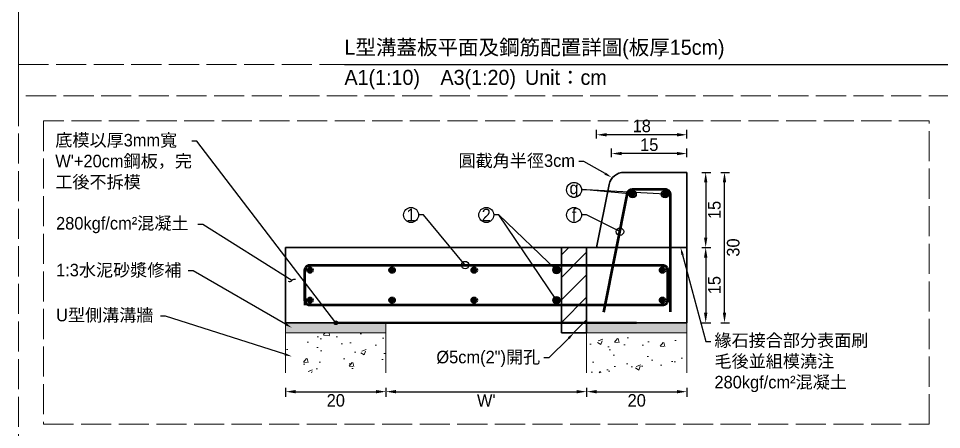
# Model space of a CAD drawing. Extents: x -2931 to 4779, y -2120 to 304.
# Drawn here: x -970.9 to -602.8, y -471.6 to -307.6 of the extents above; entities that cross this region are included whole.
import ezdxf
from ezdxf import colors
from ezdxf.entities.mleader import LeaderData, LeaderLine
from ezdxf.math import Vec2, Vec3

# ---------------------------------------------------------------- set-up
doc = ezdxf.new("R2010")
doc.units = 0
doc.header["$MEASUREMENT"] = 0
doc.linetypes.add('ACAD_ISO02W100', pattern=[15, 12, -3])
doc.layers.add('一、4.基本-隱藏', color=9, linetype='ACAD_ISO02W100', lineweight=20, plot=False)
doc.layers.add('三、3.文字-註解文字', color=2, linetype='Continuous')
for name, color, linetype, lineweight in [('二、1.繪圖-既有設施', 8, 'Continuous', 20), ('二、2.繪圖-施作項目', 181, 'Continuous', 30), ('二、5.繪圖-鋼筋', 60, 'Continuous', 50), ('二、6.繪圖-其他施作項目', 35, 'Continuous', 30)]:
    doc.layers.add(name, color=color, linetype=linetype, lineweight=lineweight)
doc.styles.add('次圖名(詳圖)', font='MS PGothic.ttf', dxfattribs={"height": 6})
doc.styles.add('註解文字', font='MS PGothic.ttf', dxfattribs={"height": 5})
doc.linetypes.add('ZIGZAG', pattern='A,0.00254,-5.08,[131,ltypeshp.shx,S=5.08,R=0,X=-5.08,Y=0],-10.16,[131,ltypeshp.shx,S=5.08,R=180,X=5.08,Y=0],-5.08', length=20.32254)
doc.dimstyles.new('註解文字', dxfattribs={"dimtxt": 5, "dimasz": 4, "dimexe": 2, "dimexo": 2.5, "dimgap": 1, "dimtad": 2, "dimzin": 0, "dimdsep": 46, "dimtxsty": '註解文字', "dimcen": 0.1, "dimclrd": 256, "dimclre": 256, "dimclrt": 256, "dimadec": 0, "dimazin": 0, "dimtfac": 1, "dimtofl": 0, "dimtmove": 0, "dimatfit": 3, "dimfxl": 1.5, "dimfxlon": 1, "dimtolj": 1, "dimtzin": 0, "dimlwd": -1, "dimlwe": -1, "dimarcsym": 1})

# ---------------------------------------------------------------- blocks, each defined once
blk = doc.blocks.new('_Integral')
at = {"color": 0, "linetype": 'ByBlock', "lineweight": -2}
for centre, start, end in [((0.44, -0.09), 102, 168), ((-0.44, 0.09), 282, 348)]:
    blk.add_arc(centre, 0.454, start, end, dxfattribs=at)
blk = doc.blocks.new('_Small')
at = {"color": 0, "linetype": 'ByBlock', "lineweight": -2}
blk.add_circle((0, 0), 0.25, dxfattribs=at)
blk = doc.blocks.new('*D138')
at = {"layer": 'Defpoints', "color": 0, "transparency": 16777216}
for p in [(-864.31, -436.96), (-824.31, -436.96), (-824.31, -456.46)]:
    blk.add_point(p, dxfattribs=at)
at = {"layer": '三、3.文字-註解文字', "transparency": 16777216}
for p, q in [((-864.31, -454.96), (-864.31, -458.46)), ((-824.31, -454.96), (-824.31, -458.46)), ((-860.31, -456.46), (-828.31, -456.46))]:
    blk.add_line(p, q, dxfattribs=at)
for points in [[(-860.31, -455.8), (-860.31, -457.13), (-864.31, -456.46)], [(-828.31, -455.8), (-828.31, -457.13), (-824.31, -456.46)]]:
    blk.add_solid(points, dxfattribs=at)
at = {"layer": '三、3.文字-註解文字', "transparency": 16777216, "insert": (-844.31, -459.96), "char_height": 5, "attachment_point": 5, "style": '註解文字'}
blk.add_mtext('\\A1;20', dxfattribs=at)
blk = doc.blocks.new('*D139')
at = {"layer": 'Defpoints', "color": 0, "transparency": 16777216}
for p in [(-824.31, -436.96), (-744.31, -436.96), (-744.31, -456.46)]:
    blk.add_point(p, dxfattribs=at)
at = {"layer": '三、3.文字-註解文字', "transparency": 16777216}
for p, q in [((-824.31, -454.96), (-824.31, -458.46)), ((-744.31, -454.96), (-744.31, -458.46)), ((-820.31, -456.46), (-748.31, -456.46))]:
    blk.add_line(p, q, dxfattribs=at)
for points in [[(-820.31, -455.8), (-820.31, -457.13), (-824.31, -456.46)], [(-748.31, -455.8), (-748.31, -457.13), (-744.31, -456.46)]]:
    blk.add_solid(points, dxfattribs=at)
at = {"layer": '三、3.文字-註解文字', "transparency": 16777216, "insert": (-784.31, -459.96), "char_height": 5, "attachment_point": 5, "style": '註解文字'}
blk.add_mtext("\\A1;W'", dxfattribs=at)
blk = doc.blocks.new('*D140')
at = {"layer": 'Defpoints', "color": 0, "transparency": 16777216}
for p in [(-744.31, -436.96), (-704.31, -436.96), (-704.31, -456.46)]:
    blk.add_point(p, dxfattribs=at)
at = {"layer": '三、3.文字-註解文字', "transparency": 16777216}
for p, q in [((-744.31, -454.96), (-744.31, -458.46)), ((-704.31, -454.96), (-704.31, -458.46)), ((-740.31, -456.46), (-708.31, -456.46))]:
    blk.add_line(p, q, dxfattribs=at)
for points in [[(-740.31, -455.8), (-740.31, -457.13), (-744.31, -456.46)], [(-708.31, -455.8), (-708.31, -457.13), (-704.31, -456.46)]]:
    blk.add_solid(points, dxfattribs=at)
at = {"layer": '三、3.文字-註解文字', "transparency": 16777216, "insert": (-724.31, -459.96), "char_height": 5, "attachment_point": 5, "style": '註解文字'}
blk.add_mtext('\\A1;20', dxfattribs=at)
blk = doc.blocks.new('*D135')
at = {"layer": 'Defpoints', "color": 0, "transparency": 16777216}
for p in [(-734.31, -361.46), (-734.31, -370.96), (-704.31, -370.96)]:
    blk.add_point(p, dxfattribs=at)
at = {"layer": '三、3.文字-註解文字', "transparency": 16777216}
for p, q in [((-734.31, -362.96), (-734.31, -359.46)), ((-704.31, -362.96), (-704.31, -359.46)), ((-708.31, -361.46), (-730.31, -361.46))]:
    blk.add_line(p, q, dxfattribs=at)
for points in [[(-730.31, -360.8), (-730.31, -362.13), (-734.31, -361.46)], [(-708.31, -360.8), (-708.31, -362.13), (-704.31, -361.46)]]:
    blk.add_solid(points, dxfattribs=at)
at = {"layer": '三、3.文字-註解文字', "transparency": 16777216, "insert": (-719.31, -357.96), "char_height": 5, "attachment_point": 5, "style": '註解文字'}
blk.add_mtext('\\A1;15', dxfattribs=at)
blk = doc.blocks.new('*D136')
at = {"layer": 'Defpoints', "color": 0, "transparency": 16777216}
for p in [(-740.31, -353.96), (-740.31, -400.96), (-704.31, -400.96)]:
    blk.add_point(p, dxfattribs=at)
at = {"layer": '三、3.文字-註解文字', "transparency": 16777216}
for p, q in [((-740.31, -355.46), (-740.31, -351.96)), ((-704.31, -355.46), (-704.31, -351.96)), ((-708.31, -353.96), (-736.31, -353.96))]:
    blk.add_line(p, q, dxfattribs=at)
for points in [[(-736.31, -353.3), (-736.31, -354.63), (-740.31, -353.96)], [(-708.31, -353.3), (-708.31, -354.63), (-704.31, -353.96)]]:
    blk.add_solid(points, dxfattribs=at)
at = {"layer": '三、3.文字-註解文字', "transparency": 16777216, "insert": (-722.31, -350.46), "char_height": 5, "attachment_point": 5, "style": '註解文字'}
blk.add_mtext('\\A1;18', dxfattribs=at)
blk = doc.blocks.new('*D137')
at = {"layer": 'Defpoints', "color": 0, "transparency": 16777216}
for p in [(-704.31, -368.96), (-704.31, -398.96), (-696.81, -398.96)]:
    blk.add_point(p, dxfattribs=at)
at = {"layer": '三、3.文字-註解文字', "transparency": 16777216}
for p, q in [((-698.31, -368.96), (-694.81, -368.96)), ((-696.81, -372.96), (-696.81, -394.96)), ((-698.31, -398.96), (-694.81, -398.96))]:
    blk.add_line(p, q, dxfattribs=at)
for points in [[(-697.47, -372.96), (-696.14, -372.96), (-696.81, -368.96)], [(-697.47, -394.96), (-696.14, -394.96), (-696.81, -398.96)]]:
    blk.add_solid(points, dxfattribs=at)
at = {"layer": '三、3.文字-註解文字', "transparency": 16777216, "insert": (-693.31, -383.96), "char_height": 5, "attachment_point": 5, "rotation": 90, "style": '註解文字'}
blk.add_mtext('\\A1;15', dxfattribs=at)
blk = doc.blocks.new('*D141')
at = {"layer": 'Defpoints', "color": 0, "transparency": 16777216}
for p in [(-704.31, -398.96), (-704.31, -428.96), (-696.81, -428.96)]:
    blk.add_point(p, dxfattribs=at)
at = {"layer": '三、3.文字-註解文字', "transparency": 16777216}
for p, q in [((-698.31, -398.96), (-694.81, -398.96)), ((-696.81, -402.96), (-696.81, -424.96)), ((-698.31, -428.96), (-694.81, -428.96))]:
    blk.add_line(p, q, dxfattribs=at)
for points in [[(-697.47, -402.96), (-696.14, -402.96), (-696.81, -398.96)], [(-697.47, -424.96), (-696.14, -424.96), (-696.81, -428.96)]]:
    blk.add_solid(points, dxfattribs=at)
at = {"layer": '三、3.文字-註解文字', "transparency": 16777216, "insert": (-693.31, -413.96), "char_height": 5, "attachment_point": 5, "rotation": 90, "style": '註解文字'}
blk.add_mtext('\\A1;15', dxfattribs=at)
blk = doc.blocks.new('*D142')
at = {"layer": 'Defpoints', "color": 0, "transparency": 16777216}
for p in [(-704.31, -368.96), (-689.31, -368.96), (-704.31, -428.96)]:
    blk.add_point(p, dxfattribs=at)
at = {"layer": '三、3.文字-註解文字', "transparency": 16777216}
for p, q in [((-690.81, -368.96), (-687.31, -368.96)), ((-689.31, -424.96), (-689.31, -372.96)), ((-690.81, -428.96), (-687.31, -428.96))]:
    blk.add_line(p, q, dxfattribs=at)
for points in [[(-689.97, -372.96), (-688.64, -372.96), (-689.31, -368.96)], [(-689.97, -424.96), (-688.64, -424.96), (-689.31, -428.96)]]:
    blk.add_solid(points, dxfattribs=at)
at = {"layer": '三、3.文字-註解文字', "transparency": 16777216, "insert": (-685.81, -398.96), "char_height": 5, "attachment_point": 5, "rotation": 90, "style": '註解文字'}
blk.add_mtext('\\A1;30', dxfattribs=at)

msp = doc.modelspace()

# ---------------------------------------------------------------- hatches: boundary and pattern name
at = {"layer": '二、1.繪圖-既有設施'}
h = msp.add_hatch(dxfattribs=at)
h.set_pattern_fill('CROSS', color=256, scale=0.2)
h.set_pattern_definition([(0, (-455993.2273, -666841.6937), (1.27, 1.27), [0.635, -1.905]), (90, (-455992.9098, -666842.0112), (-1.27, 1.27), [0.635, -1.905])])
h.paths.add_polyline_path([(-824.307, -428.964), (-864.307, -428.964), (-864.307, -432.964), (-824.307, -432.964)])
h.paths.add_polyline_path([(-704.307, -428.964), (-744.307, -428.964), (-744.307, -432.964), (-704.307, -432.964)])
h = msp.add_hatch(dxfattribs=at)
h.set_pattern_fill('AR-CONC', color=256, scale=0.1)
h.set_pattern_definition([(50, (-455993.227, -666841.694), (18.2184669, -1.59390855), [1.905, -20.955]), (355, (-455993.227, -666841.694), (-3.52434214, 19.10568452), [1.524, -16.7640584]), (100.4514447, (-455991.709, -666841.826), (14.6941247, 17.5117752), [1.6190009, -17.80902446]), (46.1842, (-455993.227, -666836.614), (27.1079041, -4.2042328), [2.8575, -31.4325]), (96.6355576, (-455990.968, -666836.964), (23.7404134, 24.7426125), [2.4285023, -26.7135608]), (351.184151, (-455993.227, -666836.614), (23.7404134, 24.7426125), [2.2859967, -25.1459732]), (21, (-455990.687, -666837.884), (15.16143913, -10.22651982), [1.905, -20.955]), (326, (-455990.687, -666837.884), (6.18020283, 18.4187966), [1.524, -16.764]), (71.451445, (-455989.424, -666838.736), (21.34164193, 8.1922769), [1.6190009, -17.80899376]), (37.5, (-455993.227, -666841.6937), (0.308860325, 8.455503887), [0, -16.5608, 0, -17.018, 0, -16.8275]), (7.5, (-455993.227, -666841.694), (6.68196625, 10.01805748), [0, -9.7028, 0, -16.1798, 0, -6.4135]), (327.5, (-455998.8915, -666841.694), (13.559059517, -0.5728744), [0, -6.35, 0, -19.812, 0, -26.289]), (317.5, (-456001.431, -666841.694), (14.81291814, 2.5426491), [0, -8.255, 0, -13.1572, 0, -18.669])])
h.paths.add_polyline_path([(-744.307, -448.964), (-704.307, -448.964), (-704.307, -432.964), (-744.307, -432.964)])
h.paths.add_polyline_path([(-864.307, -448.964), (-824.307, -448.964), (-824.307, -432.964), (-864.307, -432.964)])
at = {"layer": '二、5.繪圖-鋼筋'}
h = msp.add_hatch(color=256, dxfattribs=at)
h.dxf.hatch_style = 1
h.paths.add_polyline_path([(-724.967, -377.664, 1), (-726.967, -377.664, 1)])
h = msp.add_hatch(color=256, dxfattribs=at)
h.dxf.hatch_style = 1
h.paths.add_polyline_path([(-712.007, -377.664, 1), (-714.007, -377.664, 1)])
h = msp.add_hatch(color=256, dxfattribs=at)
h.dxf.hatch_style = 1
h.paths.add_polyline_path([(-853.607, -407.964, 1), (-855.607, -407.964, 1)])
h = msp.add_hatch(color=256, dxfattribs=at)
h.dxf.hatch_style = 1
h.paths.add_polyline_path([(-820.847, -407.964, 1), (-822.847, -407.964, 1)])
h = msp.add_hatch(color=256, dxfattribs=at)
h.dxf.hatch_style = 1
h.paths.add_polyline_path([(-788.087, -407.964, 1), (-790.087, -407.964, 1)])
h = msp.add_hatch(color=256, dxfattribs=at)
h.dxf.hatch_style = 1
h.paths.add_polyline_path([(-755.307, -407.964, 1), (-757.307, -407.964, 1)])
h = msp.add_hatch(color=256, dxfattribs=at)
h.dxf.hatch_style = 1
h.paths.add_polyline_path([(-713.007, -407.964, 1), (-715.007, -407.964, 1)])
h = msp.add_hatch(color=256, dxfattribs=at)
h.dxf.hatch_style = 1
h.paths.add_polyline_path([(-853.607, -419.964, 1), (-855.607, -419.964, 1)])
h = msp.add_hatch(color=256, dxfattribs=at)
h.dxf.hatch_style = 1
h.paths.add_polyline_path([(-820.847, -419.964, 1), (-822.847, -419.964, 1)])
h = msp.add_hatch(color=256, dxfattribs=at)
h.dxf.hatch_style = 1
h.paths.add_polyline_path([(-788.087, -419.964, 1), (-790.087, -419.964, 1)])
h = msp.add_hatch(color=256, dxfattribs=at)
h.dxf.hatch_style = 1
h.paths.add_polyline_path([(-755.307, -419.964, 1), (-757.307, -419.964, 1)])
h = msp.add_hatch(color=256, dxfattribs=at)
h.dxf.hatch_style = 1
h.paths.add_polyline_path([(-713.007, -419.964, 1), (-715.007, -419.964, 1)])
at = {"layer": '二、6.繪圖-其他施作項目'}
h = msp.add_hatch(dxfattribs=at)
h.set_pattern_fill('ANSI31', color=256, scale=2)
h.set_pattern_definition([(45, (-455925.069, -665782.465), (-4.49012806, 4.49012806), [])])
h.paths.add_polyline_path([(-754.307, -432.964), (-744.307, -432.964), (-744.307, -398.964), (-754.307, -398.964)])

# ---------------------------------------------------------------- linework, layer by layer
at = {"layer": '一、4.基本-隱藏'}
for points in [[(-970.855, -143.464), (-190.855, -143.464), (-190.855, -650.464), (-970.855, -650.464)], [(-970.855, -143.464), (-190.855, -143.464), (-190.855, -338.464), (-970.855, -338.464)], [(-607.759, -348.464), (-960.855, -348.464), (-960.855, -469.464), (-607.759, -469.464)]]:
    msp.add_lwpolyline(points, close=True, dxfattribs=at)
for points in [[(-970.855, -325.964), (-190.855, -325.964)], [(-960.855, -469.464), (-607.759, -469.464)]]:
    msp.add_lwpolyline(points, dxfattribs=at)
at = {"layer": '三、3.文字-註解文字'}
msp.add_lwpolyline([(-840.855, -325.964), (-320.855, -325.964)], dxfattribs=at)
for centre in [(-749.307, -375.964), (-814.307, -385.964), (-784.307, -385.964), (-749.307, -385.964)]:
    msp.add_circle(centre, 3, dxfattribs=at)
at = {"layer": '二、1.繪圖-既有設施'}
for points in [[(-864.307, -428.964), (-864.307, -448.964)], [(-824.307, -428.964), (-824.307, -448.964)], [(-744.307, -428.964), (-744.307, -448.964)], [(-704.307, -428.964), (-704.307, -448.964)], [(-864.307, -432.964), (-824.307, -432.964)], [(-744.307, -432.964), (-704.307, -432.964)]]:
    msp.add_lwpolyline(points, dxfattribs=at)
at = {"layer": '二、2.繪圖-施作項目'}
msp.add_lwpolyline([(-704.307, -368.964), (-729.388, -368.964, 0.3575108), (-735.272, -373.788), (-740.307, -398.964)], format="xyb", dxfattribs=at)
for points in [[(-704.307, -398.964), (-704.307, -368.964)], [(-864.307, -398.964), (-740.307, -398.964)], [(-864.307, -398.964), (-864.307, -428.964)], [(-704.307, -428.964), (-704.307, -398.964)], [(-864.307, -428.964), (-704.307, -428.964)]]:
    msp.add_lwpolyline(points, dxfattribs=at)
at = {"layer": '二、2.繪圖-施作項目', "linetype": 'ZIGZAG', "ltscale": 0.1}
msp.add_lwpolyline([(-740.307, -398.964), (-704.307, -398.964)], dxfattribs=at)
at = {"layer": '二、5.繪圖-鋼筋'}
msp.add_lwpolyline([(-737.413, -424.693), (-727.929, -377.272, -0.3575108), (-725.967, -375.664), (-713.007, -375.664, -0.4142136), (-711.007, -377.664), (-711.007, -424.664)], format="xyb", dxfattribs=at)
msp.add_lwpolyline([(-714.007, -421.964), (-854.607, -421.964, -0.4142136), (-856.607, -419.964), (-856.607, -407.964, -0.4142136), (-854.607, -405.964), (-714.007, -405.964, -0.4142136), (-712.007, -407.964), (-712.007, -419.964, -0.4142136)], format="xyb", close=True, dxfattribs=at)
msp.add_lwpolyline([(-856.607, -413.964), (-856.607, -421.964)], dxfattribs=at)
for centre in [(-725.967, -377.664), (-713.007, -377.664), (-854.607, -407.964), (-821.847, -407.964), (-789.087, -407.964), (-756.307, -407.964), (-714.007, -407.964), (-854.607, -419.964), (-821.847, -419.964), (-789.087, -419.964), (-756.307, -419.964), (-714.007, -419.964)]:
    msp.add_circle(centre, 1, dxfattribs=at)
at = {"layer": '二、6.繪圖-其他施作項目'}
for points in [[(-754.307, -432.964), (-754.307, -398.964)], [(-744.307, -432.964), (-744.307, -398.964)], [(-754.307, -432.964), (-744.307, -432.964)]]:
    msp.add_lwpolyline(points, dxfattribs=at)
at = {"layer": '二、6.繪圖-其他施作項目', "linetype": 'Continuous', "const_width": 1}
msp.add_lwpolyline([(-844.307, -428.964), (-724.307, -428.964)], dxfattribs=at)

# ---------------------------------------------------------------- texts
at = {"layer": '三、3.文字-註解文字'}
for s, width, gutter_width, insert, char_height, attachment_point, style in [('{\\fMS PGothic|b0|i0|c128|p34;L型溝蓋板平面及鋼筋配置詳圖(板厚1}5{\\fMS PGothic|b0|i0|c128|p34;cm)}', 215.37549, 15, (-840.855, -319.964), 6, 4, '次圖名(詳圖)'), ('A1(1:10)\u3000A3(1:20){\\fMS PGothic|b0|i0|c128|p34;^IUnit：cm}', 136.03259, 15, (-840.855, -331.964), 6, 4, '次圖名(詳圖)'), ('g', 8.38231, 30, (-749.307, -375.964), 5, 5, '註解文字'), ('1', 8.38231, 30, (-814.307, -385.964), 5, 5, '註解文字'), ('2', 8.38231, 30, (-784.307, -385.964), 5, 5, '註解文字'), ('f', 8.38231, 30, (-749.307, -385.964), 5, 5, '註解文字')]:
    msp.add_mtext_dynamic_manual_height_columns(s, width=width, gutter_width=gutter_width, heights=[0], dxfattribs=dict(at, insert=insert, char_height=char_height, attachment_point=attachment_point, style=style))

# ---------------------------------------------------------------- dimensions: what is measured, and where the dimension line sits
for base, p1, p2, text, picture, middle in [((-740.307, -353.964), (-704.307, -400.964), (-740.307, -400.964), '18', '*D136', (-722.307, -350.464)), ((-734.307, -361.464), (-704.307, -370.964), (-734.307, -370.964), '15', '*D135', (-719.307, -357.964)), ((-824.307, -456.464), (-864.307, -436.964), (-824.307, -436.964), '20', '*D138', (-844.307, -459.964)), ((-744.307, -456.464), (-824.307, -436.964), (-744.307, -436.964), "W'", '*D139', (-784.307, -459.964)), ((-704.307, -456.464), (-744.307, -436.964), (-704.307, -436.964), '20', '*D140', (-724.307, -459.964))]:
    dim = msp.add_linear_dim(base=base, p1=p1, p2=p2, text=text, dimstyle='註解文字', dxfattribs=at)
    dim.commit()
    dim.dimension.update_dxf_attribs({"geometry": picture, "text_midpoint": middle})
for base, p1, p2, text, picture, middle in [((-696.807, -398.964), (-704.307, -368.964), (-704.307, -398.964), '15', '*D137', (-693.307, -383.964)), ((-689.307, -368.964), (-704.307, -428.964), (-704.307, -368.964), '30', '*D142', (-685.807, -398.964)), ((-696.807, -428.964), (-704.307, -398.964), (-704.307, -428.964), '15', '*D141', (-693.307, -413.964))]:
    dim = msp.add_linear_dim(base=base, p1=p1, p2=p2, angle=90, text=text, dimstyle='註解文字', dxfattribs=at)
    dim.commit()
    dim.dimension.update_dxf_attribs({"geometry": picture, "text_midpoint": middle})

# ---------------------------------------------------------------- leaders
ml = msp.add_multileader_mtext('Standard', dxfattribs=at)
ml.set_content("{\\fMS PGothic|b0|i0|c128|p34;底模以厚3mm寬}W'{\\fMS PGothic|b0|i0|c128|p34;+20cm鋼板，完工後不拆模}", color=256, style='註解文字')
ml.set_leader_properties(color=144, linetype='ByLayer', lineweight=-1)
ml.set_arrow_properties(name='SMALL')
ml.build(insert=Vec2(0, 0))
ml.multileader.update_dxf_attribs({"dogleg_length": 2, "arrow_head_size": 3})
ctx = ml.context
ctx.base_point, ctx.char_height, ctx.arrow_head_size, ctx.landing_gap_size, ctx.plane_origin = Vec3(-957.673, -356.447), 5, 3, 1.5, Vec3(-817.606, -450.453)
notes = []
notes.append((ctx, [(1, (1, 1, 0), (-899.775, -356.447), (-1, 0), 2, [(0, [(-844.307, -428.964)], 0, [])])]))
ctx.mtext.insert, ctx.mtext.width, ctx.mtext.flow_direction = Vec3(-956.173, -353.606), 59.22735, 5
ml = msp.add_multileader_mtext('Standard', dxfattribs=at)
ml.set_content('圓截角半徑3cm', color=256, style='註解文字')
ml.set_leader_properties(color=144, linetype='ByLayer', lineweight=-1)
ml.build(insert=Vec2(0, 0))
ml.multileader.update_dxf_attribs({"dogleg_length": 2, "arrow_head_size": 3})
ctx = ml.context
ctx.base_point, ctx.char_height, ctx.arrow_head_size, ctx.landing_gap_size, ctx.plane_origin = Vec3(-798.263, -364.604), 5, 3, 1.5, Vec3(-750.422, -345.326)
ctx.text_align_type = 2
notes.append((ctx, [(0, (1, 1, 0), (-745.422, -364.604), (-1, 0), 2, [(0, [(-734.307, -370.964)], 0, [])])]))
ctx.mtext.insert, ctx.mtext.alignment, ctx.mtext.flow_direction = Vec3(-748.922, -361.764), 3, 5
ml = msp.add_multileader_mtext('Standard', dxfattribs=at)
ml.set_content('{\\fMS PGothic|b0|i0|c128|p34; }', color=256, style='註解文字')
ml.set_leader_properties(color=144, linetype='ByLayer', lineweight=-1)
ml.set_arrow_properties(name='SMALL')
ml.build(insert=Vec2(0, 0))
ml.multileader.update_dxf_attribs({"dogleg_length": 2, "arrow_head_size": 6})
ctx = ml.context
ctx.base_point, ctx.char_height, ctx.arrow_head_size, ctx.landing_gap_size, ctx.plane_origin = Vec3(-751.523, -375.964), 5, 6, 1.5, Vec3(-723.567, -382.064)
ctx.text_align_type = 2
notes.append((ctx, [(0, (1, 1, 0), (-744.307, -375.964), (-1, 0), 2, [(0, [(-725.967, -377.664)], 0, [])])]))
ctx.mtext.insert, ctx.mtext.alignment, ctx.mtext.flow_direction = Vec3(-747.807, -373.464), 3, 5
ml = msp.add_multileader_mtext('Standard', dxfattribs=at)
ml.set_content('{\\fMS PGothic|b0|i0|c128|p34; }', color=256, style='註解文字')
ml.set_leader_properties(color=144, linetype='ByLayer', lineweight=-1)
ml.set_arrow_properties(name='SMALL')
ml.build(insert=Vec2(0, 0))
ml.multileader.update_dxf_attribs({"dogleg_length": 2, "arrow_head_size": 6})
ctx = ml.context
ctx.base_point, ctx.char_height, ctx.arrow_head_size, ctx.landing_gap_size, ctx.plane_origin = Vec3(-751.523, -375.964), 5, 6, 1.5, Vec3(-715.407, -382.064)
ctx.text_align_type = 2
notes.append((ctx, [(0, (1, 1, 0), (-744.307, -375.964), (-1, 0), 2, [(0, [(-713.007, -377.664)], 0, [])])]))
ctx.mtext.insert, ctx.mtext.alignment, ctx.mtext.flow_direction = Vec3(-747.807, -373.464), 3, 5
ml = msp.add_multileader_mtext('Standard', dxfattribs=at)
ml.set_content('280kgf/cm²混凝土', color=256, style='註解文字')
ml.set_leader_properties(color=144, linetype='ByLayer', lineweight=-1)
ml.set_arrow_properties(name='INTEGRAL')
ml.build(insert=Vec2(0, 0))
ml.multileader.update_dxf_attribs({"dogleg_length": 2, "arrow_head_size": 3})
ctx = ml.context
ctx.base_point, ctx.char_height, ctx.arrow_head_size, ctx.landing_gap_size, ctx.plane_origin = Vec3(-957.355, -389.743), 5, 3, 1.5, Vec3(-817.606, -437.305)
notes.append((ctx, [(1, (1, 1, 0), (-897.298, -389.743), (-1, 0), 2, [(0, [(-861.807, -412.073)], 0, [])])]))
ctx.mtext.insert, ctx.mtext.width, ctx.mtext.flow_direction = Vec3(-955.855, -386.76), 107.51878, 5
ml = msp.add_multileader_mtext('Standard', dxfattribs=at)
ml.set_content('{\\fMS PGothic|b0|i0|c128|p34; }', color=256, style='註解文字')
ml.set_leader_properties(color=144, linetype='ByLayer', lineweight=-1)
ml.set_arrow_properties(name='SMALL')
ml.build(insert=Vec2(0, 0))
ml.multileader.update_dxf_attribs({"dogleg_length": 2, "arrow_head_size": 6})
ctx = ml.context
ctx.base_point, ctx.char_height, ctx.arrow_head_size, ctx.landing_gap_size, ctx.plane_origin = Vec3(-816.523, -385.964), 5, 6, 1.5, Vec3(-792.718, -392.618)
ctx.text_align_type = 2
notes.append((ctx, [(0, (1, 1, 0), (-809.307, -385.964), (-1, 0), 2, [(0, [(-792.718, -405.964)], 0, [])])]))
ctx.mtext.insert, ctx.mtext.alignment, ctx.mtext.flow_direction = Vec3(-812.807, -383.464), 3, 5
ml = msp.add_multileader_mtext('Standard', dxfattribs=at)
ml.set_content('{\\fMS PGothic|b0|i0|c128|p34; }', color=256, style='註解文字')
ml.set_leader_properties(color=144, linetype='ByLayer', lineweight=-1)
ml.set_arrow_properties(name='SMALL')
ml.build(insert=Vec2(0, 0))
ml.multileader.update_dxf_attribs({"dogleg_length": 2, "arrow_head_size": 6})
ctx = ml.context
ctx.base_point, ctx.char_height, ctx.arrow_head_size, ctx.landing_gap_size, ctx.plane_origin = Vec3(-786.523, -385.964), 5, 6, 1.5, Vec3(-762.718, -392.618)
ctx.text_align_type = 2
notes.append((ctx, [(0, (1, 1, 0), (-779.307, -385.964), (-1, 0), 2, [(0, [(-756.307, -407.964)], 0, [])])]))
ctx.mtext.insert, ctx.mtext.alignment, ctx.mtext.flow_direction = Vec3(-782.807, -383.464), 3, 5
ml = msp.add_multileader_mtext('Standard', dxfattribs=at)
ml.set_content('{\\fMS PGothic|b0|i0|c128|p34; }', color=256, style='註解文字')
ml.set_leader_properties(color=144, linetype='ByLayer', lineweight=-1)
ml.set_arrow_properties(name='SMALL')
ml.build(insert=Vec2(0, 0))
ml.multileader.update_dxf_attribs({"dogleg_length": 2, "arrow_head_size": 6})
ctx = ml.context
ctx.base_point, ctx.char_height, ctx.arrow_head_size, ctx.landing_gap_size, ctx.plane_origin = Vec3(-786.523, -385.964), 5, 6, 1.5, Vec3(-762.718, -404.618)
ctx.text_align_type = 2
notes.append((ctx, [(0, (1, 1, 0), (-779.307, -385.964), (-1, 0), 2, [(0, [(-756.307, -419.964)], 0, [])])]))
ctx.mtext.insert, ctx.mtext.alignment, ctx.mtext.flow_direction = Vec3(-782.807, -383.464), 3, 5
ml = msp.add_multileader_mtext('Standard', dxfattribs=at)
ml.set_content('{\\fMS PGothic|b0|i0|c128|p34; }', color=256, style='註解文字')
ml.set_leader_properties(color=144, linetype='ByLayer', lineweight=-1)
ml.set_arrow_properties(name='SMALL')
ml.build(insert=Vec2(0, 0))
ml.multileader.update_dxf_attribs({"dogleg_length": 2, "arrow_head_size": 6})
ctx = ml.context
ctx.base_point, ctx.char_height, ctx.arrow_head_size, ctx.landing_gap_size, ctx.plane_origin = Vec3(-751.523, -385.964), 5, 6, 1.5, Vec3(-727.718, -392.618)
ctx.text_align_type = 2
notes.append((ctx, [(0, (1, 1, 0), (-744.307, -385.964), (-1, 0), 2, [(0, [(-730.998, -392.618)], 0, [])])]))
ctx.mtext.insert, ctx.mtext.alignment, ctx.mtext.flow_direction = Vec3(-747.807, -383.464), 3, 5
ml = msp.add_multileader_mtext('Standard', dxfattribs=at)
ml.set_content('緣石接合部分表面刷毛後並組模澆注280kgf/cm²混凝土', color=256, style='註解文字')
ml.set_leader_properties(color=144, linetype='ByLayer', lineweight=-1)
ml.build(insert=Vec2(0, 0))
ml.multileader.update_dxf_attribs({"dogleg_length": 2, "arrow_head_size": 3})
ctx = ml.context
ctx.base_point, ctx.char_height, ctx.arrow_head_size, ctx.landing_gap_size, ctx.plane_origin = Vec3(-694.807, -436.464), 5, 3, 1.5, Vec3(-593.184, -487.957)
notes.append((ctx, [(0, (1, 1, 0), (-696.807, -436.464), (1, 0), 2, [(0, [(-706.807, -398.964)], 0, [])])]))
ctx.mtext.insert, ctx.mtext.width, ctx.mtext.flow_direction = Vec3(-693.307, -433.481), 63.31486, 5
ml = msp.add_multileader_mtext('Standard', dxfattribs=at)
ml.set_content('1:3水泥砂漿修補', color=256, style='註解文字')
ml.set_leader_properties(color=144, linetype='ByLayer', lineweight=-1)
ml.build(insert=Vec2(0, 0))
ml.multileader.update_dxf_attribs({"dogleg_length": 2, "arrow_head_size": 3})
ctx = ml.context
ctx.base_point, ctx.char_height, ctx.arrow_head_size, ctx.landing_gap_size, ctx.plane_origin = Vec3(-957.355, -408.284), 5, 3, 1.5, Vec3(-814.061, -485.714)
notes.append((ctx, [(1, (1, 1, 0), (-901.162, -408.284), (-1, 0), 2, [(0, [(-861.807, -430.964)], 0, [])])]))
ctx.mtext.insert, ctx.mtext.width, ctx.mtext.defined_height, ctx.mtext.flow_direction = Vec3(-955.855, -405.444), 75.70236, 7.957, 5
ml = msp.add_multileader_mtext('Standard', dxfattribs=at)
ml.set_content('{\\fMS PGothic|b0|i0|c128|p34;U型側溝}溝牆', color=256, style='註解文字')
ml.set_leader_properties(color=144, linetype='ByLayer', lineweight=-1)
ml.build(insert=Vec2(0, 0))
ml.multileader.update_dxf_attribs({"dogleg_length": 2, "arrow_head_size": 3})
ctx = ml.context
ctx.base_point, ctx.char_height, ctx.arrow_head_size, ctx.landing_gap_size, ctx.plane_origin = Vec3(-957.355, -426.313), 5, 3, 1.5, Vec3(-814.061, -498.658)
notes.append((ctx, [(1, (1, 1, 0), (-912.213, -426.313), (-1, 0), 2, [(0, [(-861.807, -442.419)], 0, [])])]))
ctx.mtext.insert, ctx.mtext.width, ctx.mtext.defined_height, ctx.mtext.flow_direction = Vec3(-955.855, -423.401), 79.19501, 8.736, 5
ml = msp.add_multileader_mtext('Standard', dxfattribs=at)
ml.set_content('%%C5cm(2")開孔{\\fMS PGothic|b0|i0|c128|p34; }', color=256, style='註解文字')
ml.set_leader_properties(color=144, linetype='ByLayer', lineweight=-1)
ml.build(insert=Vec2(0, 0))
ml.multileader.update_dxf_attribs({"dogleg_length": 2, "arrow_head_size": 3})
ctx = ml.context
ctx.base_point, ctx.char_height, ctx.arrow_head_size, ctx.landing_gap_size, ctx.plane_origin = Vec3(-806.267, -442.964), 5, 3, 1.5, Vec3(-749.307, -432.964)
ctx.text_align_type = 2
notes.append((ctx, [(0, (1, 1, 0), (-759.307, -442.964), (-1, 0), 2, [(0, [(-749.307, -432.964)], 0, [])])]))
ctx.mtext.insert, ctx.mtext.alignment, ctx.mtext.flow_direction = Vec3(-762.807, -440.152), 3, 5
for ctx, leaders in notes:
    for number, flags, end, landing, length, lines in leaders:
        leader = LeaderData()
        leader.index, (leader.has_last_leader_line, leader.has_dogleg_vector, leader.attachment_direction) = number, flags
        leader.last_leader_point, leader.dogleg_vector, leader.dogleg_length = Vec3(end), Vec3(landing), length
        for number, points, colour, breaks in lines:
            line = LeaderLine()
            line.index, line.vertices, line.color, line.breaks = number, Vec3.list(points), colors.encode_raw_color(colour), breaks
            leader.lines.append(line)
        ctx.leaders.append(leader)

doc.saveas('drawing.dxf')
